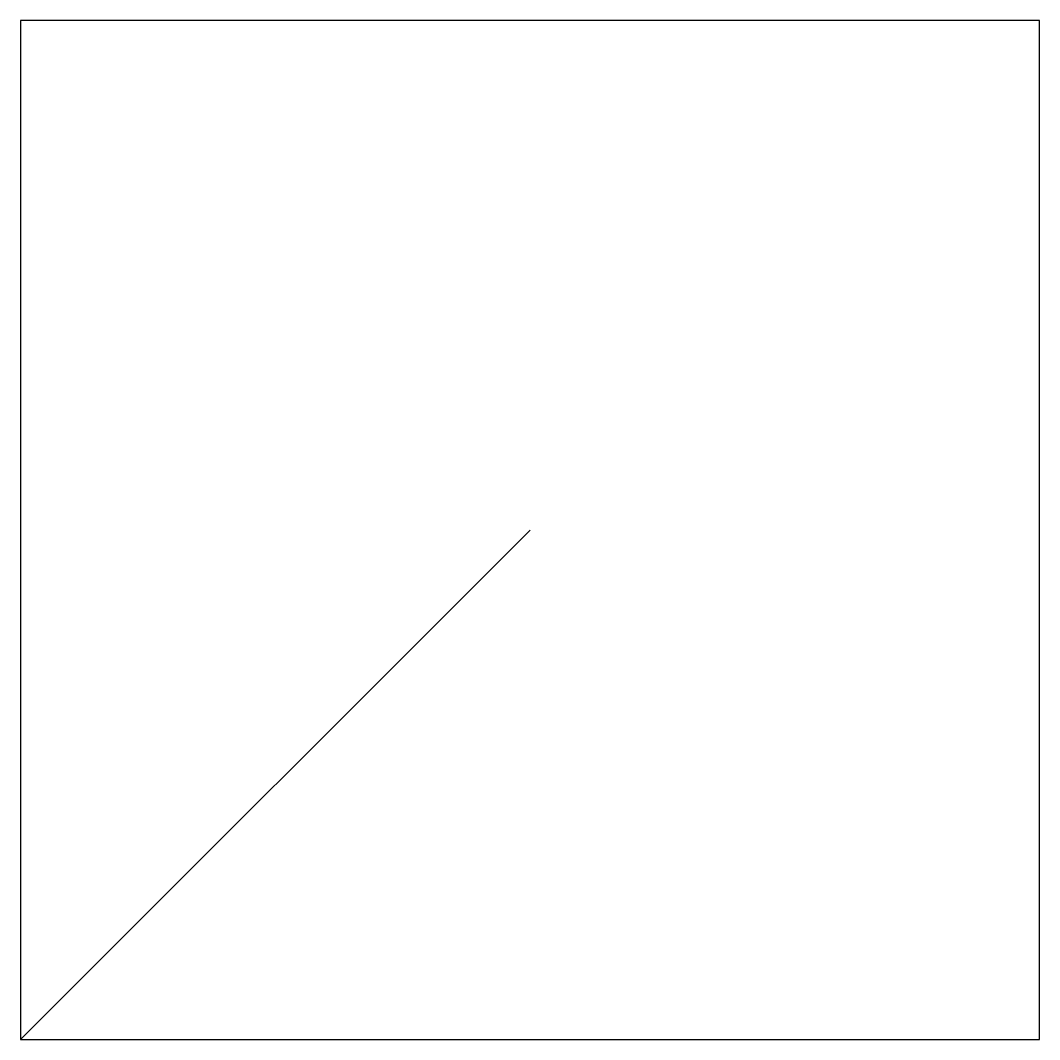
# Model space of a CAD drawing. Extents: x 0 to 10, y 0 to 10.
import ezdxf

# ---------------------------------------------------------------- set-up
doc = ezdxf.new("R2010")
doc.units = 0

msp = doc.modelspace()

# ---------------------------------------------------------------- linework, layer by layer
msp.add_line((0, 0), (5, 5, 10))
msp.add_3dface([(0, 0), (10, 0), (10, 10, 5), (0, 10, 5)])

doc.saveas('drawing.dxf')
